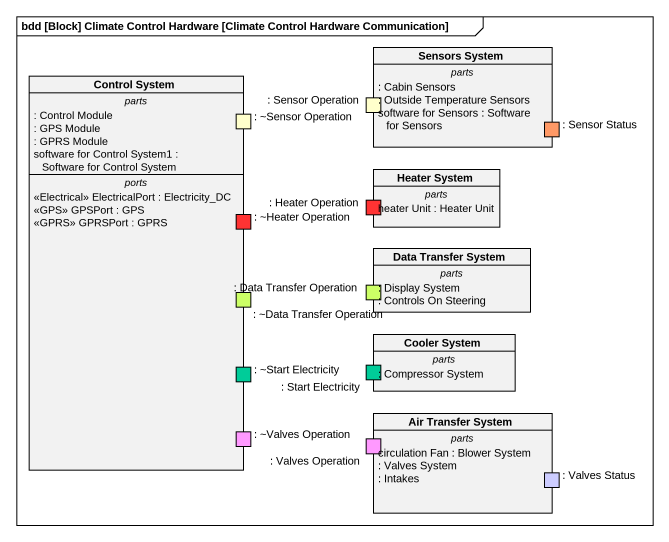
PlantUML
@startuml
mainframe bdd [Block] Climate Control Hardware [Climate Control Hardware Communication]
hide circle
hide empty members
class "Control System" as Control_System {
  -- parts --
  : Control Module
  : GPS Module
  : GPRS Module
  software for Control System1 : Software for Control System
  -- ports --
  <<Electrical>> ElectricalPort : Electricity_DC
  <<GPS>> GPSPort : GPS
  <<GPRS>> GPRSPort : GPRS
  -- ports --
  : ~Valves Operation
  : ~Sensor Operation
  : ~Data Transfer Operation
  : ~Heater Operation
  : ~Start Electricity
}
class "Sensors System" as Sensors_System {
  -- parts --
  : Cabin Sensors
  : Outside Temperature Sensors
  software for Sensors : Software for Sensors
  -- ports --
  : Sensor Status
  : Sensor Operation
}
class "Heater System" as Heater_System {
  -- parts --
  heater Unit : Heater Unit
  -- ports --
  : Heater Operation
}
class "Data Transfer System" as Data_Transfer_System {
  -- parts --
  : Display System
  : Controls On Steering
  -- ports --
  : Data Transfer Operation
}
class "Cooler System" as Cooler_System {
  -- parts --
  : Compressor System
  -- ports --
  : Start Electricity
}
class "Air Transfer System" as Air_Transfer_System {
  -- parts --
  circulation Fan : Blower System
  : Valves System
  : Intakes
  -- ports --
  : Valves Operation
  : Valves Status
}
@enduml
